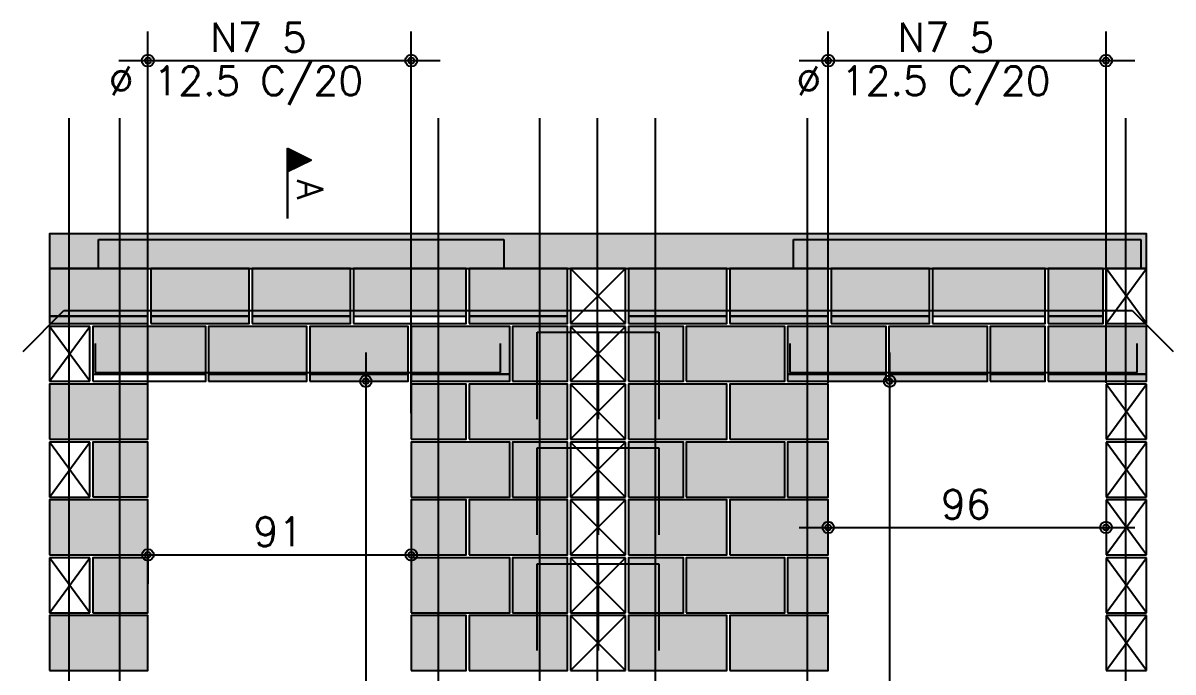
# Model space of a CAD drawing. Extents: x -2 to 121, y -2 to 61.
# Drawn here: x 52.67 to 60.62, y 13.46 to 17.95 of the extents above; entities that cross this region are included whole.
import ezdxf

# ---------------------------------------------------------------- set-up
doc = ezdxf.new("R2010")
doc.units = 0
doc.header["$MEASUREMENT"] = 0
doc.linetypes.add('ESTILO_TQS_0001', pattern=[0.45, 0.3, -0.15])
for name, color, linetype in [('PENA_01', 1, 'CONTINUOUS'), ('PENA_02', 2, 'CONTINUOUS'), ('PENA_03', 3, 'CONTINUOUS'), ('PENA_05', 5, 'CONTINUOUS'), ('PENA_09', 254, 'CONTINUOUS'), ('PENA_11', 252, 'CONTINUOUS'), ('PENA_21', 100, 'CONTINUOUS'), ('PENA_23', 50, 'CONTINUOUS'), ('PENA_28', 135, 'CONTINUOUS')]:
    doc.layers.add(name, color=color, linetype=linetype)
doc.styles.get("Standard").update_dxf_attribs({"font": 'ROMANS.SHX'})

msp = doc.modelspace()

# ---------------------------------------------------------------- linework, layer by layer
at = {"layer": 'PENA_01', "linetype": 'Continuous'}
for p, q in [((53.537421, 15.271847), (53.537421, 17.889239)), ((55.357421, 15.251847), (55.357421, 17.889239)), ((58.237421, 15.461847), (58.237421, 17.889239)), ((60.157421, 15.461847), (60.157421, 17.889239)), ((53.337421, 17.689239), (55.557421, 17.689239)), ((58.037421, 17.689239), (60.357421, 17.689239)), ((52.857421, 15.921847), (53.537421, 15.921847)), ((53.557421, 15.921847), (54.237421, 15.921847)), ((54.257421, 15.921847), (54.937421, 15.921847)), ((54.957421, 15.921847), (55.737421, 15.921847)), ((55.757421, 15.921847), (56.437421, 15.921847)), ((56.857421, 15.921847), (57.537421, 15.921847)), ((57.557421, 15.921847), (58.237421, 15.921847)), ((58.257421, 15.921847), (58.937421, 15.921847)), ((58.957421, 15.921847), (59.737421, 15.921847)), ((59.757421, 15.921847), (60.137421, 15.921847)), ((55.043282, 15.671847), (55.043282, 10.851847)), ((58.662101, 15.671847), (58.662101, 10.851847)), ((53.156753, 15.521847), (53.936753, 15.521847)), ((53.956753, 15.521847), (54.636753, 15.521847)), ((54.656753, 15.521847), (55.336753, 15.521847)), ((55.357421, 15.521847), (56.037421, 15.521847)), ((57.957421, 15.521847), (58.637421, 15.521847)), ((58.657421, 15.521847), (59.337421, 15.521847)), ((59.357421, 15.521847), (59.737421, 15.521847)), ((59.757421, 15.521847), (60.437421, 15.521847)), ((55.196753, 15.471847), (55.243282, 15.471847)), ((58.837421, 15.471847), (58.862101, 15.471847)), ((58.037421, 14.461847), (60.357421, 14.461847)), ((53.337421, 14.271847), (55.557421, 14.271847)), ((53.537421, 14.261847), (53.537421, 14.071847)), ((55.357421, 14.261847), (55.357421, 14.071847))]:
    msp.add_line(p, q, dxfattribs=at)
at = {"layer": 'PENA_01', "linetype": 'ESTILO_TQS_0001'}
msp.add_line((56.642173, 16.251847), (56.642173, 4.424703), dxfattribs=at)
at = {"layer": 'PENA_02', "linetype": 'Continuous'}
for p, q in [((56.837421, 16.251847), (56.457421, 16.251847)), ((56.457421, 16.251847), (56.457421, 15.871847)), ((56.837421, 15.871847), (56.837421, 16.251847)), ((60.437421, 16.251847), (60.157421, 16.251847)), ((60.157421, 16.251847), (60.157421, 15.871847)), ((60.437421, 15.871847), (60.437421, 16.251847)), ((53.137421, 15.851847), (52.857421, 15.851847)), ((52.857421, 15.851847), (52.857421, 15.471847)), ((53.137421, 15.471847), (53.137421, 15.851847)), ((56.457421, 15.871847), (56.837421, 15.871847)), ((56.837421, 15.851847), (56.457421, 15.851847)), ((56.457421, 15.851847), (56.457421, 15.471847)), ((56.837421, 15.471847), (56.837421, 15.851847)), ((60.157421, 15.871847), (60.437421, 15.871847)), ((52.857421, 15.471847), (53.137421, 15.471847)), ((56.457421, 15.471847), (56.837421, 15.471847)), ((56.837421, 15.451847), (56.457421, 15.451847)), ((56.457421, 15.451847), (56.457421, 15.071847)), ((56.837421, 15.071847), (56.837421, 15.451847)), ((60.437421, 15.451847), (60.157421, 15.451847)), ((60.157421, 15.451847), (60.157421, 15.071847)), ((60.437421, 15.071847), (60.437421, 15.451847)), ((53.137421, 15.051847), (52.857421, 15.051847)), ((52.857421, 15.051847), (52.857421, 14.671847)), ((53.137421, 14.671847), (53.137421, 15.051847)), ((56.457421, 15.071847), (56.837421, 15.071847)), ((56.837421, 15.051847), (56.457421, 15.051847)), ((56.457421, 15.051847), (56.457421, 14.671847)), ((56.837421, 14.671847), (56.837421, 15.051847)), ((60.157421, 15.071847), (60.437421, 15.071847)), ((60.437421, 15.051847), (60.157421, 15.051847)), ((60.157421, 15.051847), (60.157421, 14.671847)), ((60.437421, 14.671847), (60.437421, 15.051847)), ((52.857421, 14.671847), (53.137421, 14.671847)), ((56.457421, 14.671847), (56.837421, 14.671847)), ((56.837421, 14.651847), (56.457421, 14.651847)), ((56.457421, 14.651847), (56.457421, 14.271847)), ((56.837421, 14.271847), (56.837421, 14.651847)), ((60.157421, 14.671847), (60.437421, 14.671847)), ((60.437421, 14.651847), (60.157421, 14.651847)), ((60.157421, 14.651847), (60.157421, 14.271847)), ((60.437421, 14.271847), (60.437421, 14.651847)), ((53.137421, 14.251847), (52.857421, 14.251847)), ((52.857421, 14.251847), (52.857421, 13.871847)), ((53.137421, 13.871847), (53.137421, 14.251847)), ((56.457421, 14.271847), (56.837421, 14.271847)), ((56.837421, 14.251847), (56.457421, 14.251847)), ((56.457421, 14.251847), (56.457421, 13.871847)), ((56.837421, 13.871847), (56.837421, 14.251847)), ((60.157421, 14.271847), (60.437421, 14.271847)), ((60.437421, 14.251847), (60.157421, 14.251847)), ((60.157421, 14.251847), (60.157421, 13.871847)), ((60.437421, 13.871847), (60.437421, 14.251847)), ((52.857421, 13.871847), (53.137421, 13.871847)), ((56.457421, 13.871847), (56.837421, 13.871847)), ((56.837421, 13.851847), (56.457421, 13.851847)), ((56.457421, 13.851847), (56.457421, 13.471847)), ((56.837421, 13.471847), (56.837421, 13.851847)), ((60.157421, 13.871847), (60.437421, 13.871847)), ((60.437421, 13.851847), (60.157421, 13.851847)), ((60.157421, 13.851847), (60.157421, 13.471847)), ((60.437421, 13.471847), (60.437421, 13.851847)), ((56.457421, 13.471847), (56.837421, 13.471847)), ((60.157421, 13.471847), (60.437421, 13.471847))]:
    msp.add_line(p, q, dxfattribs=at)
for points in [[(52.857421, 16.251847), (60.437421, 16.251847), (60.437421, 16.491847), (52.857421, 16.491847), (52.857421, 16.251847)], [(52.857421, 15.871847), (53.537421, 15.871847), (53.537421, 16.251847), (52.857421, 16.251847), (52.857421, 15.871847)], [(53.557421, 15.871847), (54.237421, 15.871847), (54.237421, 16.251847), (53.557421, 16.251847), (53.557421, 15.871847)], [(54.257421, 15.871847), (54.937421, 15.871847), (54.937421, 16.251847), (54.257421, 16.251847), (54.257421, 15.871847)], [(54.957421, 15.871847), (55.737421, 15.871847), (55.737421, 16.251847), (54.957421, 16.251847), (54.957421, 15.871847)], [(55.757421, 15.871847), (56.437421, 15.871847), (56.437421, 16.251847), (55.757421, 16.251847), (55.757421, 15.871847)], [(56.857421, 15.871847), (57.537421, 15.871847), (57.537421, 16.251847), (56.857421, 16.251847), (56.857421, 15.871847)], [(57.557421, 15.871847), (58.237421, 15.871847), (58.237421, 16.251847), (57.557421, 16.251847), (57.557421, 15.871847)], [(58.257421, 15.871847), (58.937421, 15.871847), (58.937421, 16.251847), (58.257421, 16.251847), (58.257421, 15.871847)], [(58.957421, 15.871847), (59.737421, 15.871847), (59.737421, 16.251847), (58.957421, 16.251847), (58.957421, 15.871847)], [(59.757421, 15.871847), (60.137421, 15.871847), (60.137421, 16.251847), (59.757421, 16.251847), (59.757421, 15.871847)], [(53.156753, 15.471847), (53.936753, 15.471847), (53.936753, 15.851847), (53.156753, 15.851847), (53.156753, 15.471847)], [(53.956753, 15.471847), (54.636753, 15.471847), (54.636753, 15.851847), (53.956753, 15.851847), (53.956753, 15.471847)], [(54.656753, 15.471847), (55.336753, 15.471847), (55.336753, 15.851847), (54.656753, 15.851847), (54.656753, 15.471847)], [(55.357421, 15.471847), (56.037421, 15.471847), (56.037421, 15.851847), (55.357421, 15.851847), (55.357421, 15.471847)], [(56.057421, 15.471847), (56.437421, 15.471847), (56.437421, 15.851847), (56.057421, 15.851847), (56.057421, 15.471847)], [(56.857421, 15.471847), (57.237421, 15.471847), (57.237421, 15.851847), (56.857421, 15.851847), (56.857421, 15.471847)], [(57.257421, 15.471847), (57.937421, 15.471847), (57.937421, 15.851847), (57.257421, 15.851847), (57.257421, 15.471847)], [(57.957421, 15.471847), (58.637421, 15.471847), (58.637421, 15.851847), (57.957421, 15.851847), (57.957421, 15.471847)], [(58.657421, 15.471847), (59.337421, 15.471847), (59.337421, 15.851847), (58.657421, 15.851847), (58.657421, 15.471847)], [(59.357421, 15.471847), (59.737421, 15.471847), (59.737421, 15.851847), (59.357421, 15.851847), (59.357421, 15.471847)], [(59.757421, 15.471847), (60.437421, 15.471847), (60.437421, 15.851847), (59.757421, 15.851847), (59.757421, 15.471847)], [(52.857421, 15.071847), (53.537421, 15.071847), (53.537421, 15.451847), (52.857421, 15.451847), (52.857421, 15.071847)], [(55.357421, 15.071847), (55.737421, 15.071847), (55.737421, 15.451847), (55.357421, 15.451847), (55.357421, 15.071847)], [(55.757421, 15.071847), (56.437421, 15.071847), (56.437421, 15.451847), (55.757421, 15.451847), (55.757421, 15.071847)], [(56.857421, 15.071847), (57.537421, 15.071847), (57.537421, 15.451847), (56.857421, 15.451847), (56.857421, 15.071847)], [(57.557421, 15.071847), (58.237421, 15.071847), (58.237421, 15.451847), (57.557421, 15.451847), (57.557421, 15.071847)], [(53.156753, 14.672257), (53.536753, 14.672257), (53.536753, 15.052257), (53.156753, 15.052257), (53.156753, 14.672257)], [(55.357421, 14.671847), (56.037421, 14.671847), (56.037421, 15.051847), (55.357421, 15.051847), (55.357421, 14.671847)], [(56.057421, 14.671847), (56.437421, 14.671847), (56.437421, 15.051847), (56.057421, 15.051847), (56.057421, 14.671847)], [(56.857421, 14.671847), (57.237421, 14.671847), (57.237421, 15.051847), (56.857421, 15.051847), (56.857421, 14.671847)], [(57.257421, 14.671847), (57.937421, 14.671847), (57.937421, 15.051847), (57.257421, 15.051847), (57.257421, 14.671847)], [(57.957421, 14.671847), (58.237421, 14.671847), (58.237421, 15.051847), (57.957421, 15.051847), (57.957421, 14.671847)], [(52.857421, 14.271847), (53.537421, 14.271847), (53.537421, 14.651847), (52.857421, 14.651847), (52.857421, 14.271847)], [(55.357421, 14.271847), (55.737421, 14.271847), (55.737421, 14.651847), (55.357421, 14.651847), (55.357421, 14.271847)], [(55.757421, 14.271847), (56.437421, 14.271847), (56.437421, 14.651847), (55.757421, 14.651847), (55.757421, 14.271847)], [(56.857421, 14.271847), (57.537421, 14.271847), (57.537421, 14.651847), (56.857421, 14.651847), (56.857421, 14.271847)], [(57.557421, 14.271847), (58.237421, 14.271847), (58.237421, 14.651847), (57.557421, 14.651847), (57.557421, 14.271847)], [(53.156753, 13.872257), (53.536753, 13.872257), (53.536753, 14.252257), (53.156753, 14.252257), (53.156753, 13.872257)], [(55.357421, 13.871847), (56.037421, 13.871847), (56.037421, 14.251847), (55.357421, 14.251847), (55.357421, 13.871847)], [(56.057421, 13.871847), (56.437421, 13.871847), (56.437421, 14.251847), (56.057421, 14.251847), (56.057421, 13.871847)], [(56.857421, 13.871847), (57.237421, 13.871847), (57.237421, 14.251847), (56.857421, 14.251847), (56.857421, 13.871847)], [(57.257421, 13.871847), (57.937421, 13.871847), (57.937421, 14.251847), (57.257421, 14.251847), (57.257421, 13.871847)], [(57.957421, 13.871847), (58.237421, 13.871847), (58.237421, 14.251847), (57.957421, 14.251847), (57.957421, 13.871847)], [(52.857421, 13.471847), (53.537421, 13.471847), (53.537421, 13.851847), (52.857421, 13.851847), (52.857421, 13.471847)], [(55.357421, 13.471847), (55.737421, 13.471847), (55.737421, 13.851847), (55.357421, 13.851847), (55.357421, 13.471847)], [(55.757421, 13.471847), (56.437421, 13.471847), (56.437421, 13.851847), (55.757421, 13.851847), (55.757421, 13.471847)], [(56.857421, 13.471847), (57.537421, 13.471847), (57.537421, 13.851847), (56.857421, 13.851847), (56.857421, 13.471847)], [(57.557421, 13.471847), (58.237421, 13.471847), (58.237421, 13.851847), (57.557421, 13.851847), (57.557421, 13.471847)]]:
    msp.add_lwpolyline(points, dxfattribs=at)
for centre, radius in [((53.537421, 17.689239), 0.041625), ((55.357421, 17.689239), 0.041625), ((58.237421, 17.689239), 0.041625), ((60.157421, 17.689239), 0.041625), ((53.537421, 17.689239), 0.02075), ((55.357421, 17.689239), 0.02075), ((58.237421, 17.689239), 0.02075), ((60.157421, 17.689239), 0.02075), ((55.043282, 15.471847), 0.04), ((58.662101, 15.471847), 0.04), ((55.043282, 15.471847), 0.02), ((58.662101, 15.471847), 0.02), ((58.237421, 14.461847), 0.04), ((58.237421, 14.461847), 0.02), ((60.157421, 14.461847), 0.04), ((60.157421, 14.461847), 0.02), ((53.537421, 14.271847), 0.04), ((55.357421, 14.271847), 0.04), ((53.537421, 14.271847), 0.02), ((55.357421, 14.271847), 0.02)]:
    msp.add_circle(centre, radius, dxfattribs=at)
at = {"layer": 'PENA_03', "linetype": 'Continuous'}
for p, q in [((54.501659, 16.598454), (54.501659, 17.084836)), ((54.501659, 17.084836), (54.667592, 17.00187)), ((54.502354, 17.083708), (54.666031, 17.00187)), ((54.502355, 17.083708), (54.502355, 16.920031)), ((54.514423, 17.078454), (54.514423, 16.925285)), ((54.527187, 17.072072), (54.527187, 16.931667)), ((54.539951, 17.06569), (54.539951, 16.938049)), ((54.552715, 17.059308), (54.552715, 16.944431)), ((54.565479, 17.052926), (54.565479, 16.950813)), ((54.578243, 17.046544), (54.578243, 16.957195)), ((54.591007, 17.040162), (54.591007, 16.963577)), ((54.603771, 17.03378), (54.603771, 16.969959)), ((54.616535, 17.027398), (54.616535, 16.976341)), ((54.629299, 17.021016), (54.629299, 16.982723)), ((54.642064, 17.014634), (54.642064, 16.989105)), ((54.654828, 17.008252), (54.654828, 16.995488)), ((54.667592, 17.00187), (54.502354, 16.919251)), ((54.666031, 17.00187), (54.502355, 16.920031)), ((54.502355, 16.919251), (54.502355, 16.598454)), ((56.457421, 15.871847), (56.837421, 16.251847)), ((56.837421, 15.871847), (56.457421, 16.251847)), ((60.157421, 15.871847), (60.437421, 16.251847)), ((60.437421, 15.871847), (60.157421, 16.251847)), ((52.857421, 15.471847), (53.137421, 15.851847)), ((53.137421, 15.471847), (52.857421, 15.851847)), ((56.457421, 15.471847), (56.837421, 15.851847)), ((56.837421, 15.471847), (56.457421, 15.851847)), ((54.996753, 15.471847), (54.996753, 15.471847)), ((56.457421, 15.071847), (56.837421, 15.451847)), ((56.837421, 15.071847), (56.457421, 15.451847)), ((58.637421, 15.471847), (58.637421, 15.471847)), ((60.157421, 15.071847), (60.437421, 15.451847)), ((60.437421, 15.071847), (60.157421, 15.451847)), ((58.237421, 15.261847), (58.237421, 15.261847)), ((60.157421, 15.261847), (60.157421, 15.261847)), ((52.857421, 14.671847), (53.137421, 15.051847)), ((53.137421, 14.671847), (52.857421, 15.051847)), ((53.537421, 15.071847), (53.537421, 15.071847)), ((55.357421, 15.051847), (55.357421, 15.051847)), ((56.457421, 14.671847), (56.837421, 15.051847)), ((56.837421, 14.671847), (56.457421, 15.051847)), ((60.157421, 14.671847), (60.437421, 15.051847)), ((60.437421, 14.671847), (60.157421, 15.051847)), ((56.457421, 14.271847), (56.837421, 14.651847)), ((56.837421, 14.271847), (56.457421, 14.651847)), ((60.157421, 14.271847), (60.437421, 14.651847)), ((60.437421, 14.271847), (60.157421, 14.651847)), ((53.537421, 14.461847), (53.537421, 14.461847)), ((55.357421, 14.461847), (55.357421, 14.461847)), ((58.237421, 14.461847), (58.237421, 14.461847)), ((60.157421, 14.461847), (60.157421, 14.461847)), ((52.857421, 13.871847), (53.137421, 14.251847)), ((53.137421, 13.871847), (52.857421, 14.251847)), ((56.457421, 13.871847), (56.837421, 14.251847)), ((56.837421, 13.871847), (56.457421, 14.251847)), ((60.157421, 13.871847), (60.437421, 14.251847)), ((60.437421, 13.871847), (60.157421, 14.251847)), ((56.457421, 13.471847), (56.837421, 13.851847)), ((56.837421, 13.471847), (56.457421, 13.851847)), ((60.157421, 13.471847), (60.437421, 13.851847)), ((60.437421, 13.471847), (60.157421, 13.851847))]:
    msp.add_line(p, q, dxfattribs=at)
at = {"layer": 'PENA_05', "linetype": 'Continuous'}
for p, q in [((53.196753, 16.251847), (53.196753, 16.451847)), ((53.196753, 16.451847), (55.997413, 16.451847)), ((55.997413, 16.451847), (55.997413, 16.251847)), ((57.997421, 16.251847), (57.997421, 16.451847)), ((57.997421, 16.451847), (60.397421, 16.451847)), ((60.397421, 16.451847), (60.397421, 16.251847)), ((52.674578, 15.678631), (52.957421, 15.961473)), ((52.957421, 15.961473), (60.337251, 15.961902)), ((60.337251, 15.961902), (60.620093, 15.679059)), ((53.173601, 15.733778), (53.173601, 15.533778)), ((55.973601, 15.533778), (55.973601, 15.733778)), ((56.227421, 15.210903), (56.227421, 15.810903)), ((56.227421, 15.810903), (56.647421, 15.810903)), ((56.647421, 15.210903), (56.647421, 15.810903)), ((56.647421, 15.810903), (57.067421, 15.810903)), ((56.647421, 15.810903), (56.647421, 15.210903)), ((57.067421, 15.810903), (57.067421, 15.210903)), ((57.973601, 15.733778), (57.973601, 15.533778)), ((60.373601, 15.533778), (60.373601, 15.733778)), ((53.173601, 15.533778), (55.973601, 15.533778)), ((57.973601, 15.533778), (60.373601, 15.533778)), ((56.227421, 14.410903), (56.227421, 15.010903)), ((56.227421, 15.010903), (56.647421, 15.010903)), ((56.647421, 14.410903), (56.647421, 15.010903)), ((56.647421, 15.010903), (57.067421, 15.010903)), ((56.647421, 15.010903), (56.647421, 14.410903)), ((57.067421, 15.010903), (57.067421, 14.410903)), ((56.227421, 13.610903), (56.227421, 14.210903)), ((56.227421, 14.210903), (56.647421, 14.210903)), ((56.647421, 13.610903), (56.647421, 14.210903)), ((56.647421, 14.210903), (57.067421, 14.210903)), ((56.647421, 14.210903), (56.647421, 13.610903)), ((57.067421, 14.210903), (57.067421, 13.610903))]:
    msp.add_line(p, q, dxfattribs=at)
for points in [[(52.992173, 17.291847), (52.992173, 11.051847)], [(53.342173, 17.291847), (53.342173, 11.051847)], [(55.542173, 17.291847), (55.542173, 11.051847)], [(56.242173, 17.291847), (56.242173, 11.051847)], [(56.642173, 17.291847), (56.642173, 11.051847)], [(57.042173, 17.291847), (57.042173, 11.051847)], [(58.092173, 17.291847), (58.092173, 11.051847)], [(60.292173, 17.291847), (60.292173, 11.051847)]]:
    msp.add_lwpolyline(points, dxfattribs=at)
at = {"layer": 'PENA_09', "linetype": 'Continuous'}
for points in [[(52.857421, 15.921847), (53.537421, 15.921847), (53.537421, 16.251847), (52.857421, 16.251847), (52.857421, 15.921847)], [(53.557421, 15.921847), (54.237421, 15.921847), (54.237421, 16.251847), (53.557421, 16.251847), (53.557421, 15.921847)], [(54.257421, 15.921847), (54.937421, 15.921847), (54.937421, 16.251847), (54.257421, 16.251847), (54.257421, 15.921847)], [(54.957421, 15.921847), (55.737421, 15.921847), (55.737421, 16.251847), (54.957421, 16.251847), (54.957421, 15.921847)], [(55.757421, 15.921847), (56.437421, 15.921847), (56.437421, 16.251847), (55.757421, 16.251847), (55.757421, 15.921847)], [(56.857421, 15.921847), (57.537421, 15.921847), (57.537421, 16.251847), (56.857421, 16.251847), (56.857421, 15.921847)], [(57.557421, 15.921847), (58.237421, 15.921847), (58.237421, 16.251847), (57.557421, 16.251847), (57.557421, 15.921847)], [(58.257421, 15.921847), (58.937421, 15.921847), (58.937421, 16.251847), (58.257421, 16.251847), (58.257421, 15.921847)], [(58.957421, 15.921847), (59.737421, 15.921847), (59.737421, 16.251847), (58.957421, 16.251847), (58.957421, 15.921847)], [(59.757421, 15.921847), (60.137421, 15.921847), (60.137421, 16.251847), (59.757421, 16.251847), (59.757421, 15.921847)], [(53.156753, 15.521847), (53.936753, 15.521847), (53.936753, 15.851847), (53.156753, 15.851847), (53.156753, 15.521847)], [(53.956753, 15.521847), (54.636753, 15.521847), (54.636753, 15.851847), (53.956753, 15.851847), (53.956753, 15.521847)], [(54.656753, 15.521847), (55.336753, 15.521847), (55.336753, 15.851847), (54.656753, 15.851847), (54.656753, 15.521847)], [(55.357421, 15.521847), (56.037421, 15.521847), (56.037421, 15.851847), (55.357421, 15.851847), (55.357421, 15.521847)], [(57.957421, 15.521847), (58.637421, 15.521847), (58.637421, 15.851847), (57.957421, 15.851847), (57.957421, 15.521847)], [(58.657421, 15.521847), (59.337421, 15.521847), (59.337421, 15.851847), (58.657421, 15.851847), (58.657421, 15.521847)], [(59.357421, 15.521847), (59.737421, 15.521847), (59.737421, 15.851847), (59.357421, 15.851847), (59.357421, 15.521847)], [(59.757421, 15.521847), (60.437421, 15.521847), (60.437421, 15.851847), (59.757421, 15.851847), (59.757421, 15.521847)]]:
    msp.add_lwpolyline(points, dxfattribs=at)
for points in [[(52.857421, 15.921847), (53.537421, 15.921847), (53.537421, 16.251847)], [(52.857421, 15.921847), (53.537421, 16.251847), (52.857421, 16.251847)], [(52.857421, 15.921847), (52.857421, 16.251847), (52.857421, 15.921847)], [(53.557421, 15.921847), (54.237421, 15.921847), (54.237421, 16.251847)], [(53.557421, 15.921847), (54.237421, 16.251847), (53.557421, 16.251847)], [(53.557421, 15.921847), (53.557421, 16.251847), (53.557421, 15.921847)], [(54.257421, 15.921847), (54.937421, 15.921847), (54.937421, 16.251847)], [(54.257421, 15.921847), (54.937421, 16.251847), (54.257421, 16.251847)], [(54.257421, 15.921847), (54.257421, 16.251847), (54.257421, 15.921847)], [(54.957421, 15.921847), (55.737421, 15.921847), (55.737421, 16.251847)], [(54.957421, 15.921847), (55.737421, 16.251847), (54.957421, 16.251847)], [(54.957421, 15.921847), (54.957421, 16.251847), (54.957421, 15.921847)], [(55.757421, 15.921847), (56.437421, 15.921847), (56.437421, 16.251847)], [(55.757421, 15.921847), (56.437421, 16.251847), (55.757421, 16.251847)], [(55.757421, 15.921847), (55.757421, 16.251847), (55.757421, 15.921847)], [(56.857421, 15.921847), (57.537421, 15.921847), (57.537421, 16.251847)], [(56.857421, 15.921847), (57.537421, 16.251847), (56.857421, 16.251847)], [(56.857421, 15.921847), (56.857421, 16.251847), (56.857421, 15.921847)], [(57.557421, 15.921847), (58.237421, 15.921847), (58.237421, 16.251847)], [(57.557421, 15.921847), (58.237421, 16.251847), (57.557421, 16.251847)], [(57.557421, 15.921847), (57.557421, 16.251847), (57.557421, 15.921847)], [(58.257421, 15.921847), (58.937421, 15.921847), (58.937421, 16.251847)], [(58.257421, 15.921847), (58.937421, 16.251847), (58.257421, 16.251847)], [(58.257421, 15.921847), (58.257421, 16.251847), (58.257421, 15.921847)], [(58.957421, 15.921847), (59.737421, 15.921847), (59.737421, 16.251847)], [(58.957421, 15.921847), (59.737421, 16.251847), (58.957421, 16.251847)], [(58.957421, 15.921847), (58.957421, 16.251847), (58.957421, 15.921847)], [(59.757421, 15.921847), (60.137421, 15.921847), (60.137421, 16.251847)], [(59.757421, 15.921847), (60.137421, 16.251847), (59.757421, 16.251847)], [(59.757421, 15.921847), (59.757421, 16.251847), (59.757421, 15.921847)], [(53.156753, 15.521847), (53.936753, 15.521847), (53.936753, 15.851847)], [(53.156753, 15.521847), (53.936753, 15.851847), (53.156753, 15.851847)], [(53.156753, 15.521847), (53.156753, 15.851847), (53.156753, 15.521847)], [(53.956753, 15.521847), (54.636753, 15.521847), (54.636753, 15.851847)], [(53.956753, 15.521847), (54.636753, 15.851847), (53.956753, 15.851847)], [(53.956753, 15.521847), (53.956753, 15.851847), (53.956753, 15.521847)], [(54.656753, 15.521847), (55.336753, 15.521847), (55.336753, 15.851847)], [(54.656753, 15.521847), (55.336753, 15.851847), (54.656753, 15.851847)], [(54.656753, 15.521847), (54.656753, 15.851847), (54.656753, 15.521847)], [(55.357421, 15.521847), (56.037421, 15.521847), (56.037421, 15.851847)], [(55.357421, 15.521847), (56.037421, 15.851847), (55.357421, 15.851847)], [(55.357421, 15.521847), (55.357421, 15.851847), (55.357421, 15.521847)], [(57.957421, 15.521847), (58.637421, 15.521847), (58.637421, 15.851847)], [(57.957421, 15.521847), (58.637421, 15.851847), (57.957421, 15.851847)], [(57.957421, 15.521847), (57.957421, 15.851847), (57.957421, 15.521847)], [(58.657421, 15.521847), (59.337421, 15.521847), (59.337421, 15.851847)], [(58.657421, 15.521847), (59.337421, 15.851847), (58.657421, 15.851847)], [(58.657421, 15.521847), (58.657421, 15.851847), (58.657421, 15.521847)], [(59.357421, 15.521847), (59.737421, 15.521847), (59.737421, 15.851847)], [(59.357421, 15.521847), (59.737421, 15.851847), (59.357421, 15.851847)], [(59.357421, 15.521847), (59.357421, 15.851847), (59.357421, 15.521847)], [(59.757421, 15.521847), (60.437421, 15.521847), (60.437421, 15.851847)], [(59.757421, 15.521847), (60.437421, 15.851847), (59.757421, 15.851847)], [(59.757421, 15.521847), (59.757421, 15.851847), (59.757421, 15.521847)]]:
    msp.add_solid(points, dxfattribs=at)
at = {"layer": 'PENA_11', "linetype": 'Continuous'}
for points in [[(52.857421, 16.251847), (60.437421, 16.251847), (60.437421, 16.491847)], [(52.857421, 16.251847), (60.437421, 16.491847), (52.857421, 16.491847)], [(52.857421, 16.251847), (52.857421, 16.491847), (52.857421, 16.251847)]]:
    msp.add_solid(points, dxfattribs=at)
at = {"layer": 'PENA_21', "linetype": 'Continuous'}
for points in [[(52.857421, 15.871847), (53.537421, 15.871847), (53.537421, 15.921847), (52.857421, 15.921847), (52.857421, 15.871847)], [(53.557421, 15.871847), (54.237421, 15.871847), (54.237421, 15.921847), (53.557421, 15.921847), (53.557421, 15.871847)], [(54.257421, 15.871847), (54.937421, 15.871847), (54.937421, 15.921847), (54.257421, 15.921847), (54.257421, 15.871847)], [(55.757421, 15.871847), (56.437421, 15.871847), (56.437421, 15.921847), (55.757421, 15.921847), (55.757421, 15.871847)], [(56.857421, 15.871847), (57.537421, 15.871847), (57.537421, 15.921847), (56.857421, 15.921847), (56.857421, 15.871847)], [(57.557421, 15.871847), (58.237421, 15.871847), (58.237421, 15.921847), (57.557421, 15.921847), (57.557421, 15.871847)], [(58.257421, 15.871847), (58.937421, 15.871847), (58.937421, 15.921847), (58.257421, 15.921847), (58.257421, 15.871847)], [(57.257421, 15.471847), (57.937421, 15.471847), (57.937421, 15.851847), (57.257421, 15.851847), (57.257421, 15.471847)], [(53.956753, 15.471847), (54.636753, 15.471847), (54.636753, 15.521847), (53.956753, 15.521847), (53.956753, 15.471847)], [(54.656753, 15.471847), (55.336753, 15.471847), (55.336753, 15.521847), (54.656753, 15.521847), (54.656753, 15.471847)], [(55.357421, 15.471847), (56.037421, 15.471847), (56.037421, 15.521847), (55.357421, 15.521847), (55.357421, 15.471847)], [(57.957421, 15.471847), (58.637421, 15.471847), (58.637421, 15.521847), (57.957421, 15.521847), (57.957421, 15.471847)], [(58.657421, 15.471847), (59.337421, 15.471847), (59.337421, 15.521847), (58.657421, 15.521847), (58.657421, 15.471847)], [(59.757421, 15.471847), (60.437421, 15.471847), (60.437421, 15.521847), (59.757421, 15.521847), (59.757421, 15.471847)], [(52.857421, 15.071847), (53.537421, 15.071847), (53.537421, 15.451847), (52.857421, 15.451847), (52.857421, 15.071847)], [(55.757421, 15.071847), (56.437421, 15.071847), (56.437421, 15.451847), (55.757421, 15.451847), (55.757421, 15.071847)], [(56.857421, 15.071847), (57.537421, 15.071847), (57.537421, 15.451847), (56.857421, 15.451847), (56.857421, 15.071847)], [(57.557421, 15.071847), (58.237421, 15.071847), (58.237421, 15.451847), (57.557421, 15.451847), (57.557421, 15.071847)], [(55.357421, 14.671847), (56.037421, 14.671847), (56.037421, 15.051847), (55.357421, 15.051847), (55.357421, 14.671847)], [(57.257421, 14.671847), (57.937421, 14.671847), (57.937421, 15.051847), (57.257421, 15.051847), (57.257421, 14.671847)], [(52.857421, 14.271847), (53.537421, 14.271847), (53.537421, 14.651847), (52.857421, 14.651847), (52.857421, 14.271847)], [(55.757421, 14.271847), (56.437421, 14.271847), (56.437421, 14.651847), (55.757421, 14.651847), (55.757421, 14.271847)], [(56.857421, 14.271847), (57.537421, 14.271847), (57.537421, 14.651847), (56.857421, 14.651847), (56.857421, 14.271847)], [(57.557421, 14.271847), (58.237421, 14.271847), (58.237421, 14.651847), (57.557421, 14.651847), (57.557421, 14.271847)], [(55.357421, 13.871847), (56.037421, 13.871847), (56.037421, 14.251847), (55.357421, 14.251847), (55.357421, 13.871847)], [(57.257421, 13.871847), (57.937421, 13.871847), (57.937421, 14.251847), (57.257421, 14.251847), (57.257421, 13.871847)], [(52.857421, 13.471847), (53.537421, 13.471847), (53.537421, 13.851847), (52.857421, 13.851847), (52.857421, 13.471847)], [(55.757421, 13.471847), (56.437421, 13.471847), (56.437421, 13.851847), (55.757421, 13.851847), (55.757421, 13.471847)], [(56.857421, 13.471847), (57.537421, 13.471847), (57.537421, 13.851847), (56.857421, 13.851847), (56.857421, 13.471847)], [(57.557421, 13.471847), (58.237421, 13.471847), (58.237421, 13.851847), (57.557421, 13.851847), (57.557421, 13.471847)]]:
    msp.add_lwpolyline(points, dxfattribs=at)
for points in [[(52.857421, 15.871847), (53.537421, 15.871847), (53.537421, 15.921847)], [(52.857421, 15.871847), (53.537421, 15.921847), (52.857421, 15.921847)], [(52.857421, 15.871847), (52.857421, 15.921847), (52.857421, 15.871847)], [(53.557421, 15.871847), (54.237421, 15.871847), (54.237421, 15.921847)], [(53.557421, 15.871847), (54.237421, 15.921847), (53.557421, 15.921847)], [(53.557421, 15.871847), (53.557421, 15.921847), (53.557421, 15.871847)], [(54.257421, 15.871847), (54.937421, 15.871847), (54.937421, 15.921847)], [(54.257421, 15.871847), (54.937421, 15.921847), (54.257421, 15.921847)], [(54.257421, 15.871847), (54.257421, 15.921847), (54.257421, 15.871847)], [(55.757421, 15.871847), (56.437421, 15.871847), (56.437421, 15.921847)], [(55.757421, 15.871847), (56.437421, 15.921847), (55.757421, 15.921847)], [(55.757421, 15.871847), (55.757421, 15.921847), (55.757421, 15.871847)], [(56.857421, 15.871847), (57.537421, 15.871847), (57.537421, 15.921847)], [(56.857421, 15.871847), (57.537421, 15.921847), (56.857421, 15.921847)], [(56.857421, 15.871847), (56.857421, 15.921847), (56.857421, 15.871847)], [(57.557421, 15.871847), (58.237421, 15.871847), (58.237421, 15.921847)], [(57.557421, 15.871847), (58.237421, 15.921847), (57.557421, 15.921847)], [(57.557421, 15.871847), (57.557421, 15.921847), (57.557421, 15.871847)], [(58.257421, 15.871847), (58.937421, 15.871847), (58.937421, 15.921847)], [(58.257421, 15.871847), (58.937421, 15.921847), (58.257421, 15.921847)], [(58.257421, 15.871847), (58.257421, 15.921847), (58.257421, 15.871847)], [(57.257421, 15.471847), (57.937421, 15.471847), (57.937421, 15.851847)], [(57.257421, 15.471847), (57.937421, 15.851847), (57.257421, 15.851847)], [(57.257421, 15.471847), (57.257421, 15.851847), (57.257421, 15.471847)], [(53.956753, 15.471847), (54.636753, 15.471847), (54.636753, 15.521847)], [(53.956753, 15.471847), (54.636753, 15.521847), (53.956753, 15.521847)], [(53.956753, 15.471847), (53.956753, 15.521847), (53.956753, 15.471847)], [(54.656753, 15.471847), (55.336753, 15.471847), (55.336753, 15.521847)], [(54.656753, 15.471847), (55.336753, 15.521847), (54.656753, 15.521847)], [(54.656753, 15.471847), (54.656753, 15.521847), (54.656753, 15.471847)], [(55.357421, 15.471847), (56.037421, 15.471847), (56.037421, 15.521847)], [(55.357421, 15.471847), (56.037421, 15.521847), (55.357421, 15.521847)], [(55.357421, 15.471847), (55.357421, 15.521847), (55.357421, 15.471847)], [(57.957421, 15.471847), (58.637421, 15.471847), (58.637421, 15.521847)], [(57.957421, 15.471847), (58.637421, 15.521847), (57.957421, 15.521847)], [(57.957421, 15.471847), (57.957421, 15.521847), (57.957421, 15.471847)], [(58.657421, 15.471847), (59.337421, 15.471847), (59.337421, 15.521847)], [(58.657421, 15.471847), (59.337421, 15.521847), (58.657421, 15.521847)], [(58.657421, 15.471847), (58.657421, 15.521847), (58.657421, 15.471847)], [(59.757421, 15.471847), (60.437421, 15.471847), (60.437421, 15.521847)], [(59.757421, 15.471847), (60.437421, 15.521847), (59.757421, 15.521847)], [(59.757421, 15.471847), (59.757421, 15.521847), (59.757421, 15.471847)], [(52.857421, 15.071847), (53.537421, 15.071847), (53.537421, 15.451847)], [(52.857421, 15.071847), (53.537421, 15.451847), (52.857421, 15.451847)], [(52.857421, 15.071847), (52.857421, 15.451847), (52.857421, 15.071847)], [(55.757421, 15.071847), (56.437421, 15.071847), (56.437421, 15.451847)], [(55.757421, 15.071847), (56.437421, 15.451847), (55.757421, 15.451847)], [(55.757421, 15.071847), (55.757421, 15.451847), (55.757421, 15.071847)], [(56.857421, 15.071847), (57.537421, 15.071847), (57.537421, 15.451847)], [(56.857421, 15.071847), (57.537421, 15.451847), (56.857421, 15.451847)], [(56.857421, 15.071847), (56.857421, 15.451847), (56.857421, 15.071847)], [(57.557421, 15.071847), (58.237421, 15.071847), (58.237421, 15.451847)], [(57.557421, 15.071847), (58.237421, 15.451847), (57.557421, 15.451847)], [(57.557421, 15.071847), (57.557421, 15.451847), (57.557421, 15.071847)], [(55.357421, 14.671847), (56.037421, 14.671847), (56.037421, 15.051847)], [(55.357421, 14.671847), (56.037421, 15.051847), (55.357421, 15.051847)], [(55.357421, 14.671847), (55.357421, 15.051847), (55.357421, 14.671847)], [(57.257421, 14.671847), (57.937421, 14.671847), (57.937421, 15.051847)], [(57.257421, 14.671847), (57.937421, 15.051847), (57.257421, 15.051847)], [(57.257421, 14.671847), (57.257421, 15.051847), (57.257421, 14.671847)], [(52.857421, 14.271847), (53.537421, 14.271847), (53.537421, 14.651847)], [(52.857421, 14.271847), (53.537421, 14.651847), (52.857421, 14.651847)], [(52.857421, 14.271847), (52.857421, 14.651847), (52.857421, 14.271847)], [(55.757421, 14.271847), (56.437421, 14.271847), (56.437421, 14.651847)], [(55.757421, 14.271847), (56.437421, 14.651847), (55.757421, 14.651847)], [(55.757421, 14.271847), (55.757421, 14.651847), (55.757421, 14.271847)], [(56.857421, 14.271847), (57.537421, 14.271847), (57.537421, 14.651847)], [(56.857421, 14.271847), (57.537421, 14.651847), (56.857421, 14.651847)], [(56.857421, 14.271847), (56.857421, 14.651847), (56.857421, 14.271847)], [(57.557421, 14.271847), (58.237421, 14.271847), (58.237421, 14.651847)], [(57.557421, 14.271847), (58.237421, 14.651847), (57.557421, 14.651847)], [(57.557421, 14.271847), (57.557421, 14.651847), (57.557421, 14.271847)], [(55.357421, 13.871847), (56.037421, 13.871847), (56.037421, 14.251847)], [(55.357421, 13.871847), (56.037421, 14.251847), (55.357421, 14.251847)], [(55.357421, 13.871847), (55.357421, 14.251847), (55.357421, 13.871847)], [(57.257421, 13.871847), (57.937421, 13.871847), (57.937421, 14.251847)], [(57.257421, 13.871847), (57.937421, 14.251847), (57.257421, 14.251847)], [(57.257421, 13.871847), (57.257421, 14.251847), (57.257421, 13.871847)], [(52.857421, 13.471847), (53.537421, 13.471847), (53.537421, 13.851847)], [(52.857421, 13.471847), (53.537421, 13.851847), (52.857421, 13.851847)], [(52.857421, 13.471847), (52.857421, 13.851847), (52.857421, 13.471847)], [(55.757421, 13.471847), (56.437421, 13.471847), (56.437421, 13.851847)], [(55.757421, 13.471847), (56.437421, 13.851847), (55.757421, 13.851847)], [(55.757421, 13.471847), (55.757421, 13.851847), (55.757421, 13.471847)], [(56.857421, 13.471847), (57.537421, 13.471847), (57.537421, 13.851847)], [(56.857421, 13.471847), (57.537421, 13.851847), (56.857421, 13.851847)], [(56.857421, 13.471847), (56.857421, 13.851847), (56.857421, 13.471847)], [(57.557421, 13.471847), (58.237421, 13.471847), (58.237421, 13.851847)], [(57.557421, 13.471847), (58.237421, 13.851847), (57.557421, 13.851847)], [(57.557421, 13.471847), (57.557421, 13.851847), (57.557421, 13.471847)]]:
    msp.add_solid(points, dxfattribs=at)
at = {"layer": 'PENA_23', "linetype": 'Continuous'}
for points in [[(59.757421, 15.871847), (60.137421, 15.871847), (60.137421, 15.921847), (59.757421, 15.921847), (59.757421, 15.871847)], [(56.057421, 15.471847), (56.437421, 15.471847), (56.437421, 15.851847), (56.057421, 15.851847), (56.057421, 15.471847)], [(56.857421, 15.471847), (57.237421, 15.471847), (57.237421, 15.851847), (56.857421, 15.851847), (56.857421, 15.471847)], [(59.357421, 15.471847), (59.737421, 15.471847), (59.737421, 15.521847), (59.357421, 15.521847), (59.357421, 15.471847)], [(55.357421, 15.071847), (55.737421, 15.071847), (55.737421, 15.451847), (55.357421, 15.451847), (55.357421, 15.071847)], [(53.156753, 14.672257), (53.536753, 14.672257), (53.536753, 15.052257), (53.156753, 15.052257), (53.156753, 14.672257)], [(56.057421, 14.671847), (56.437421, 14.671847), (56.437421, 15.051847), (56.057421, 15.051847), (56.057421, 14.671847)], [(56.857421, 14.671847), (57.237421, 14.671847), (57.237421, 15.051847), (56.857421, 15.051847), (56.857421, 14.671847)], [(55.357421, 14.271847), (55.737421, 14.271847), (55.737421, 14.651847), (55.357421, 14.651847), (55.357421, 14.271847)], [(53.156753, 13.872257), (53.536753, 13.872257), (53.536753, 14.252257), (53.156753, 14.252257), (53.156753, 13.872257)], [(56.057421, 13.871847), (56.437421, 13.871847), (56.437421, 14.251847), (56.057421, 14.251847), (56.057421, 13.871847)], [(56.857421, 13.871847), (57.237421, 13.871847), (57.237421, 14.251847), (56.857421, 14.251847), (56.857421, 13.871847)], [(55.357421, 13.471847), (55.737421, 13.471847), (55.737421, 13.851847), (55.357421, 13.851847), (55.357421, 13.471847)]]:
    msp.add_lwpolyline(points, dxfattribs=at)
for points in [[(59.757421, 15.871847), (60.137421, 15.871847), (60.137421, 15.921847)], [(59.757421, 15.871847), (60.137421, 15.921847), (59.757421, 15.921847)], [(59.757421, 15.871847), (59.757421, 15.921847), (59.757421, 15.871847)], [(56.057421, 15.471847), (56.437421, 15.471847), (56.437421, 15.851847)], [(56.057421, 15.471847), (56.437421, 15.851847), (56.057421, 15.851847)], [(56.057421, 15.471847), (56.057421, 15.851847), (56.057421, 15.471847)], [(56.857421, 15.471847), (57.237421, 15.471847), (57.237421, 15.851847)], [(56.857421, 15.471847), (57.237421, 15.851847), (56.857421, 15.851847)], [(56.857421, 15.471847), (56.857421, 15.851847), (56.857421, 15.471847)], [(59.357421, 15.471847), (59.737421, 15.471847), (59.737421, 15.521847)], [(59.357421, 15.471847), (59.737421, 15.521847), (59.357421, 15.521847)], [(59.357421, 15.471847), (59.357421, 15.521847), (59.357421, 15.471847)], [(55.357421, 15.071847), (55.737421, 15.071847), (55.737421, 15.451847)], [(55.357421, 15.071847), (55.737421, 15.451847), (55.357421, 15.451847)], [(55.357421, 15.071847), (55.357421, 15.451847), (55.357421, 15.071847)], [(53.156753, 14.672257), (53.536753, 14.672257), (53.536753, 15.052257)], [(53.156753, 14.672257), (53.536753, 15.052257), (53.156753, 15.052257)], [(53.156753, 14.672257), (53.156753, 15.052257), (53.156753, 14.672257)], [(56.057421, 14.671847), (56.437421, 14.671847), (56.437421, 15.051847)], [(56.057421, 14.671847), (56.437421, 15.051847), (56.057421, 15.051847)], [(56.057421, 14.671847), (56.057421, 15.051847), (56.057421, 14.671847)], [(56.857421, 14.671847), (57.237421, 14.671847), (57.237421, 15.051847)], [(56.857421, 14.671847), (57.237421, 15.051847), (56.857421, 15.051847)], [(56.857421, 14.671847), (56.857421, 15.051847), (56.857421, 14.671847)], [(55.357421, 14.271847), (55.737421, 14.271847), (55.737421, 14.651847)], [(55.357421, 14.271847), (55.737421, 14.651847), (55.357421, 14.651847)], [(55.357421, 14.271847), (55.357421, 14.651847), (55.357421, 14.271847)], [(53.156753, 13.872257), (53.536753, 13.872257), (53.536753, 14.252257)], [(53.156753, 13.872257), (53.536753, 14.252257), (53.156753, 14.252257)], [(53.156753, 13.872257), (53.156753, 14.252257), (53.156753, 13.872257)], [(56.057421, 13.871847), (56.437421, 13.871847), (56.437421, 14.251847)], [(56.057421, 13.871847), (56.437421, 14.251847), (56.057421, 14.251847)], [(56.057421, 13.871847), (56.057421, 14.251847), (56.057421, 13.871847)], [(56.857421, 13.871847), (57.237421, 13.871847), (57.237421, 14.251847)], [(56.857421, 13.871847), (57.237421, 14.251847), (56.857421, 14.251847)], [(56.857421, 13.871847), (56.857421, 14.251847), (56.857421, 13.871847)], [(55.357421, 13.471847), (55.737421, 13.471847), (55.737421, 13.851847)], [(55.357421, 13.471847), (55.737421, 13.851847), (55.357421, 13.851847)], [(55.357421, 13.471847), (55.357421, 13.851847), (55.357421, 13.471847)]]:
    msp.add_solid(points, dxfattribs=at)
at = {"layer": 'PENA_28', "linetype": 'Continuous'}
for points in [[(57.957421, 14.671847), (58.237421, 14.671847), (58.237421, 15.051847), (57.957421, 15.051847), (57.957421, 14.671847)], [(57.957421, 13.871847), (58.237421, 13.871847), (58.237421, 14.251847), (57.957421, 14.251847), (57.957421, 13.871847)]]:
    msp.add_lwpolyline(points, dxfattribs=at)
for points in [[(57.957421, 14.671847), (58.237421, 14.671847), (58.237421, 15.051847)], [(57.957421, 14.671847), (58.237421, 15.051847), (57.957421, 15.051847)], [(57.957421, 14.671847), (57.957421, 15.051847), (57.957421, 14.671847)], [(57.957421, 13.871847), (58.237421, 13.871847), (58.237421, 14.251847)], [(57.957421, 13.871847), (58.237421, 14.251847), (57.957421, 14.251847)], [(57.957421, 13.871847), (57.957421, 14.251847), (57.957421, 13.871847)]]:
    msp.add_solid(points, dxfattribs=at)

# ---------------------------------------------------------------- texts
at = {"layer": 'PENA_03', "linetype": 'Continuous'}
for s, p in [('N7 5', (53.967421, 17.749239)), ('N7 5', (58.717421, 17.749239)), ('%%c 12.5 C/20', (53.267421, 17.449239)), ('%%c 12.5 C/20', (58.017421, 17.449239)), ('96', (59.017421, 14.521847)), ('91', (54.267421, 14.331847))]:
    msp.add_text(s, height=0.2, dxfattribs=at).set_placement(p)
msp.add_text('A', height=0.18, rotation=270, dxfattribs=at).set_placement((54.568688, 16.866437))

doc.saveas('drawing.dxf')
